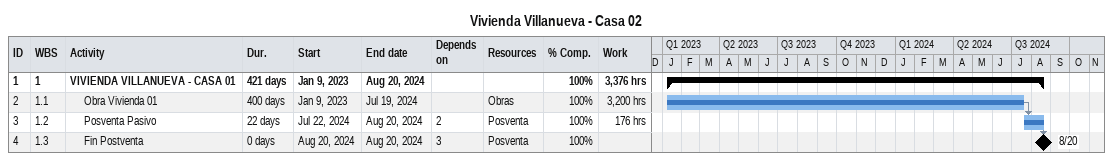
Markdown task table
Vivienda Villanueva - Casa 02

| ID | WBS | Task | Duration | Start | Finish | Predecessors | Resources | % complete | Work (h) |
|---|---|---|---|---|---|---|---|---|---|
| 1 | 1 | **VIVIENDA VILLANUEVA - CASA 01** | 421d | 2023-01-09 | 2024-08-20 |  |  | 100 | 3376 |
| 2 | 1.1 | Obra Vivienda 01 | 400d | 2023-01-09 | 2024-07-19 |  | Obras | 100 | 3200 |
| 3 | 1.2 | Posventa Pasivo | 22d | 2024-07-22 | 2024-08-20 | 2 | Posventa | 100 | 176 |
| 4 | 1.3 | Fin Postventa | 0d | 2024-08-20 | 2024-08-20 | 3 | Posventa | 100 |  |
